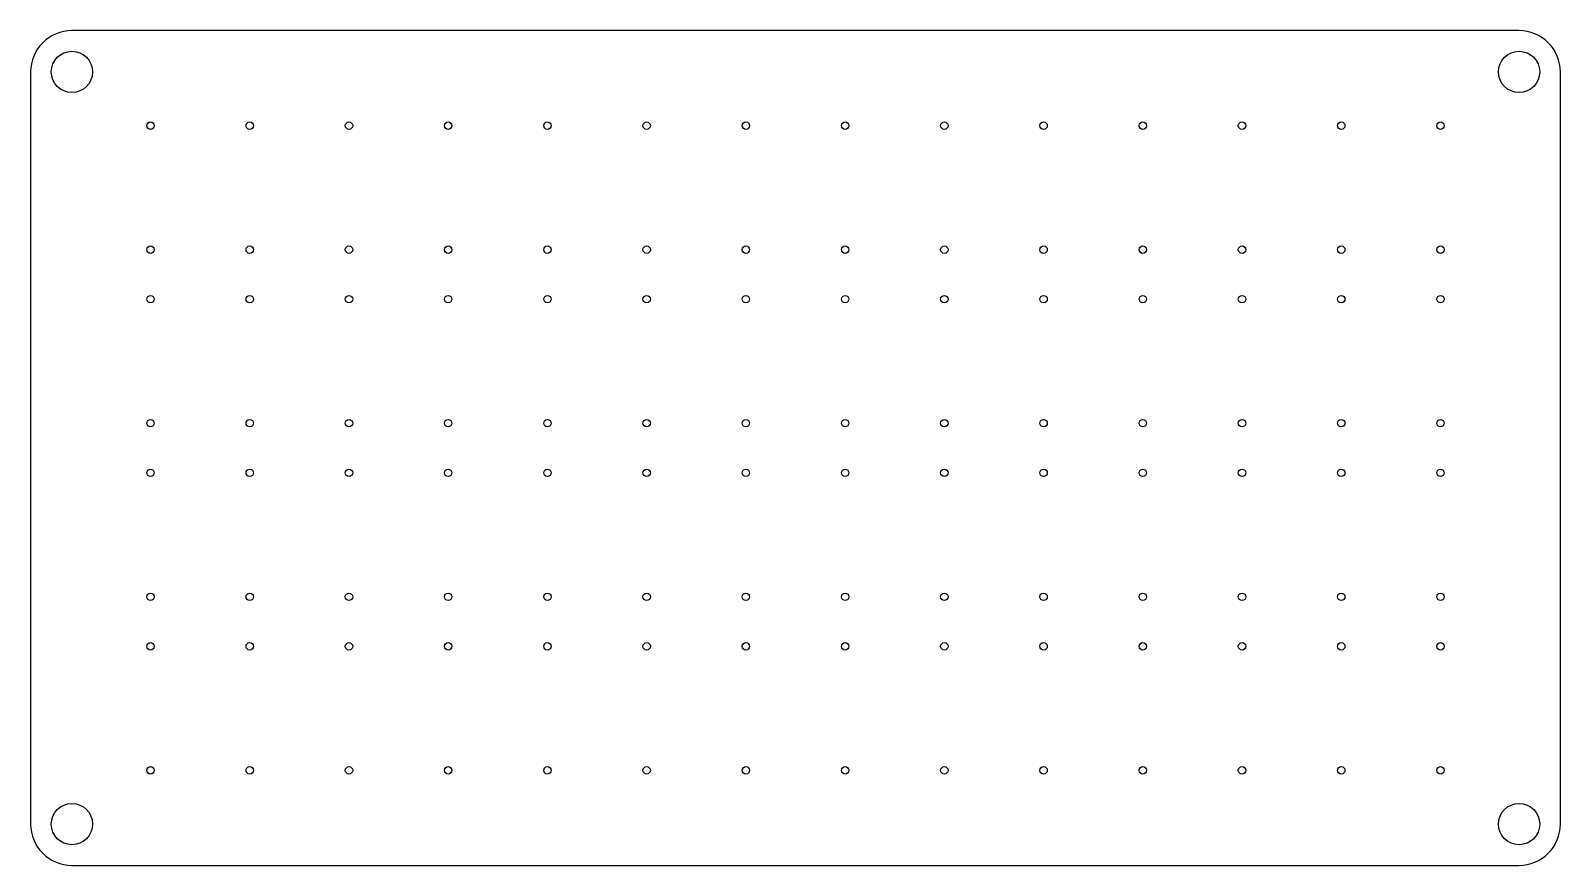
# Model space of a CAD drawing. Header units: inches. Extents: x -5.92 to 1.37, y 0.61 to 4.59.
import ezdxf

# ---------------------------------------------------------------- set-up
doc = ezdxf.new("R2010")
doc.units = ezdxf.units.IN
doc.layers.get('0').update_dxf_attribs({"linetype": 'CONTINUOUS'})

msp = doc.modelspace()

# ---------------------------------------------------------------- linework, layer by layer
msp.add_lwpolyline([(1.1713, 0.6087, 0.414214), (1.3681, 0.8055), (1.3681, 4.3882, 0.414214), (1.1713, 4.585), (-5.7185, 4.585, 0.414214), (-5.9154, 4.3882), (-5.9154, 0.8055, 0.414214), (-5.7185, 0.6087)], format="xyb", close=True)
msp.add_lwpolyline([(1.1713, 0.6087, 0.414214), (1.3681, 0.8055), (1.3681, 4.3882, 0.414214), (1.1713, 4.585), (-5.7185, 4.585, 0.414214), (-5.9154, 4.3882), (-5.9154, 0.8055, 0.414214), (-5.7185, 0.6087)], format="xyb", close=True)
for centre, radius in [((-5.7185, 4.3882), 0.0984), ((-5.7185, 4.3882), 0.0984), ((1.1713, 4.3882), 0.0984), ((1.1713, 4.3882), 0.0984), ((-5.3445, 4.1323), 0.0177), ((-5.3445, 4.1323), 0.0177), ((-4.8721, 4.1323), 0.0177), ((-4.8721, 4.1323), 0.0177), ((-4.3996, 4.1323), 0.0177), ((-4.3996, 4.1323), 0.0177), ((-3.9272, 4.1323), 0.0177), ((-3.9272, 4.1323), 0.0177), ((-3.4547, 4.1323), 0.0177), ((-3.4547, 4.1323), 0.0177), ((-2.9823, 4.1323), 0.0177), ((-2.9823, 4.1323), 0.0177), ((-2.5098, 4.1323), 0.0177), ((-2.5098, 4.1323), 0.0177), ((-2.0374, 4.1323), 0.0177), ((-2.0374, 4.1323), 0.0177), ((-1.565, 4.1323), 0.0177), ((-1.565, 4.1323), 0.0177), ((-1.0925, 4.1323), 0.0177), ((-1.0925, 4.1323), 0.0177), ((-0.6201, 4.1323), 0.0177), ((-0.6201, 4.1323), 0.0177), ((-0.1476, 4.1323), 0.0177), ((-0.1476, 4.1323), 0.0177), ((0.3248, 4.1323), 0.0177), ((0.3248, 4.1323), 0.0177), ((0.7972, 4.1323), 0.0177), ((0.7972, 4.1323), 0.0177), ((-5.3445, 3.5417), 0.0177), ((-5.3445, 3.5417), 0.0177), ((-4.8721, 3.5417), 0.0177), ((-4.8721, 3.5417), 0.0177), ((-4.3996, 3.5417), 0.0177), ((-4.3996, 3.5417), 0.0177), ((-3.9272, 3.5417), 0.0177), ((-3.9272, 3.5417), 0.0177), ((-3.4547, 3.5417), 0.0177), ((-3.4547, 3.5417), 0.0177), ((-2.9823, 3.5417), 0.0177), ((-2.9823, 3.5417), 0.0177), ((-2.5098, 3.5417), 0.0177), ((-2.5098, 3.5417), 0.0177), ((-2.0374, 3.5417), 0.0177), ((-2.0374, 3.5417), 0.0177), ((-1.565, 3.5417), 0.0177), ((-1.565, 3.5417), 0.0177), ((-1.0925, 3.5417), 0.0177), ((-1.0925, 3.5417), 0.0177), ((-0.6201, 3.5417), 0.0177), ((-0.6201, 3.5417), 0.0177), ((-0.1476, 3.5417), 0.0177), ((-0.1476, 3.5417), 0.0177), ((0.3248, 3.5417), 0.0177), ((0.3248, 3.5417), 0.0177), ((0.7972, 3.5417), 0.0177), ((0.7972, 3.5417), 0.0177), ((-5.3445, 3.3055), 0.0177), ((-5.3445, 3.3055), 0.0177), ((-4.8721, 3.3055), 0.0177), ((-4.8721, 3.3055), 0.0177), ((-4.3996, 3.3055), 0.0177), ((-4.3996, 3.3055), 0.0177), ((-3.9272, 3.3055), 0.0177), ((-3.9272, 3.3055), 0.0177), ((-3.4547, 3.3055), 0.0177), ((-3.4547, 3.3055), 0.0177), ((-2.9823, 3.3055), 0.0177), ((-2.9823, 3.3055), 0.0177), ((-2.5098, 3.3055), 0.0177), ((-2.5098, 3.3055), 0.0177), ((-2.0374, 3.3055), 0.0177), ((-2.0374, 3.3055), 0.0177), ((-1.565, 3.3055), 0.0177), ((-1.565, 3.3055), 0.0177), ((-1.0925, 3.3055), 0.0177), ((-1.0925, 3.3055), 0.0177), ((-0.6201, 3.3055), 0.0177), ((-0.6201, 3.3055), 0.0177), ((-0.1476, 3.3055), 0.0177), ((-0.1476, 3.3055), 0.0177), ((0.3248, 3.3055), 0.0177), ((0.3248, 3.3055), 0.0177), ((0.7972, 3.3055), 0.0177), ((0.7972, 3.3055), 0.0177), ((-5.3445, 2.715), 0.0177), ((-5.3445, 2.715), 0.0177), ((-4.8721, 2.715), 0.0177), ((-4.8721, 2.715), 0.0177), ((-4.3996, 2.715), 0.0177), ((-4.3996, 2.715), 0.0177), ((-3.9272, 2.715), 0.0177), ((-3.9272, 2.715), 0.0177), ((-3.4547, 2.715), 0.0177), ((-3.4547, 2.715), 0.0177), ((-2.9823, 2.715), 0.0177), ((-2.9823, 2.715), 0.0177), ((-2.5098, 2.715), 0.0177), ((-2.5098, 2.715), 0.0177), ((-2.0374, 2.715), 0.0177), ((-2.0374, 2.715), 0.0177), ((-1.565, 2.715), 0.0177), ((-1.565, 2.715), 0.0177), ((-1.0925, 2.715), 0.0177), ((-1.0925, 2.715), 0.0177), ((-0.6201, 2.715), 0.0177), ((-0.6201, 2.715), 0.0177), ((-0.1476, 2.715), 0.0177), ((-0.1476, 2.715), 0.0177), ((0.3248, 2.715), 0.0177), ((0.3248, 2.715), 0.0177), ((0.7972, 2.715), 0.0177), ((0.7972, 2.715), 0.0177), ((-5.3445, 2.4787), 0.0177), ((-5.3445, 2.4787), 0.0177), ((-4.8721, 2.4787), 0.0177), ((-4.8721, 2.4787), 0.0177), ((-4.3996, 2.4787), 0.0177), ((-4.3996, 2.4787), 0.0177), ((-3.9272, 2.4787), 0.0177), ((-3.9272, 2.4787), 0.0177), ((-3.4547, 2.4787), 0.0177), ((-3.4547, 2.4787), 0.0177), ((-2.9823, 2.4787), 0.0177), ((-2.9823, 2.4787), 0.0177), ((-2.5098, 2.4787), 0.0177), ((-2.5098, 2.4787), 0.0177), ((-2.0374, 2.4787), 0.0177), ((-2.0374, 2.4787), 0.0177), ((-1.565, 2.4787), 0.0177), ((-1.565, 2.4787), 0.0177), ((-1.0925, 2.4787), 0.0177), ((-1.0925, 2.4787), 0.0177), ((-0.6201, 2.4787), 0.0177), ((-0.6201, 2.4787), 0.0177), ((-0.1476, 2.4787), 0.0177), ((-0.1476, 2.4787), 0.0177), ((0.3248, 2.4787), 0.0177), ((0.3248, 2.4787), 0.0177), ((0.7972, 2.4787), 0.0177), ((0.7972, 2.4787), 0.0177), ((-5.3445, 1.8882), 0.0177), ((-5.3445, 1.8882), 0.0177), ((-4.8721, 1.8882), 0.0177), ((-4.8721, 1.8882), 0.0177), ((-4.3996, 1.8882), 0.0177), ((-4.3996, 1.8882), 0.0177), ((-3.9272, 1.8882), 0.0177), ((-3.9272, 1.8882), 0.0177), ((-3.4547, 1.8882), 0.0177), ((-3.4547, 1.8882), 0.0177), ((-2.9823, 1.8882), 0.0177), ((-2.9823, 1.8882), 0.0177), ((-2.5098, 1.8882), 0.0177), ((-2.5098, 1.8882), 0.0177), ((-2.0374, 1.8882), 0.0177), ((-2.0374, 1.8882), 0.0177), ((-1.565, 1.8882), 0.0177), ((-1.565, 1.8882), 0.0177), ((-1.0925, 1.8882), 0.0177), ((-1.0925, 1.8882), 0.0177), ((-0.6201, 1.8882), 0.0177), ((-0.6201, 1.8882), 0.0177), ((-0.1476, 1.8882), 0.0177), ((-0.1476, 1.8882), 0.0177), ((0.3248, 1.8882), 0.0177), ((0.3248, 1.8882), 0.0177), ((0.7972, 1.8882), 0.0177), ((0.7972, 1.8882), 0.0177), ((-5.3445, 1.652), 0.0177), ((-5.3445, 1.652), 0.0177), ((-4.8721, 1.652), 0.0177), ((-4.8721, 1.652), 0.0177), ((-4.3996, 1.652), 0.0177), ((-4.3996, 1.652), 0.0177), ((-3.9272, 1.652), 0.0177), ((-3.9272, 1.652), 0.0177), ((-3.4547, 1.652), 0.0177), ((-3.4547, 1.652), 0.0177), ((-2.9823, 1.652), 0.0177), ((-2.9823, 1.652), 0.0177), ((-2.5098, 1.652), 0.0177), ((-2.5098, 1.652), 0.0177), ((-2.0374, 1.652), 0.0177), ((-2.0374, 1.652), 0.0177), ((-1.565, 1.652), 0.0177), ((-1.565, 1.652), 0.0177), ((-1.0925, 1.652), 0.0177), ((-1.0925, 1.652), 0.0177), ((-0.6201, 1.652), 0.0177), ((-0.6201, 1.652), 0.0177), ((-0.1476, 1.652), 0.0177), ((-0.1476, 1.652), 0.0177), ((0.3248, 1.652), 0.0177), ((0.3248, 1.652), 0.0177), ((0.7972, 1.652), 0.0177), ((0.7972, 1.652), 0.0177), ((-5.3445, 1.0614), 0.0177), ((-5.3445, 1.0614), 0.0177), ((-4.8721, 1.0614), 0.0177), ((-4.8721, 1.0614), 0.0177), ((-4.3996, 1.0614), 0.0177), ((-4.3996, 1.0614), 0.0177), ((-3.9272, 1.0614), 0.0177), ((-3.9272, 1.0614), 0.0177), ((-3.4547, 1.0614), 0.0177), ((-3.4547, 1.0614), 0.0177), ((-2.9823, 1.0614), 0.0177), ((-2.9823, 1.0614), 0.0177), ((-2.5098, 1.0614), 0.0177), ((-2.5098, 1.0614), 0.0177), ((-2.0374, 1.0614), 0.0177), ((-2.0374, 1.0614), 0.0177), ((-1.565, 1.0614), 0.0177), ((-1.565, 1.0614), 0.0177), ((-1.0925, 1.0614), 0.0177), ((-1.0925, 1.0614), 0.0177), ((-0.6201, 1.0614), 0.0177), ((-0.6201, 1.0614), 0.0177), ((-0.1476, 1.0614), 0.0177), ((-0.1476, 1.0614), 0.0177), ((0.3248, 1.0614), 0.0177), ((0.3248, 1.0614), 0.0177), ((0.7972, 1.0614), 0.0177), ((0.7972, 1.0614), 0.0177), ((-5.7185, 0.8055), 0.0984), ((-5.7185, 0.8055), 0.0984), ((1.1713, 0.8055), 0.0984), ((1.1713, 0.8055), 0.0984)]:
    msp.add_circle(centre, radius)

doc.saveas('drawing.dxf')
